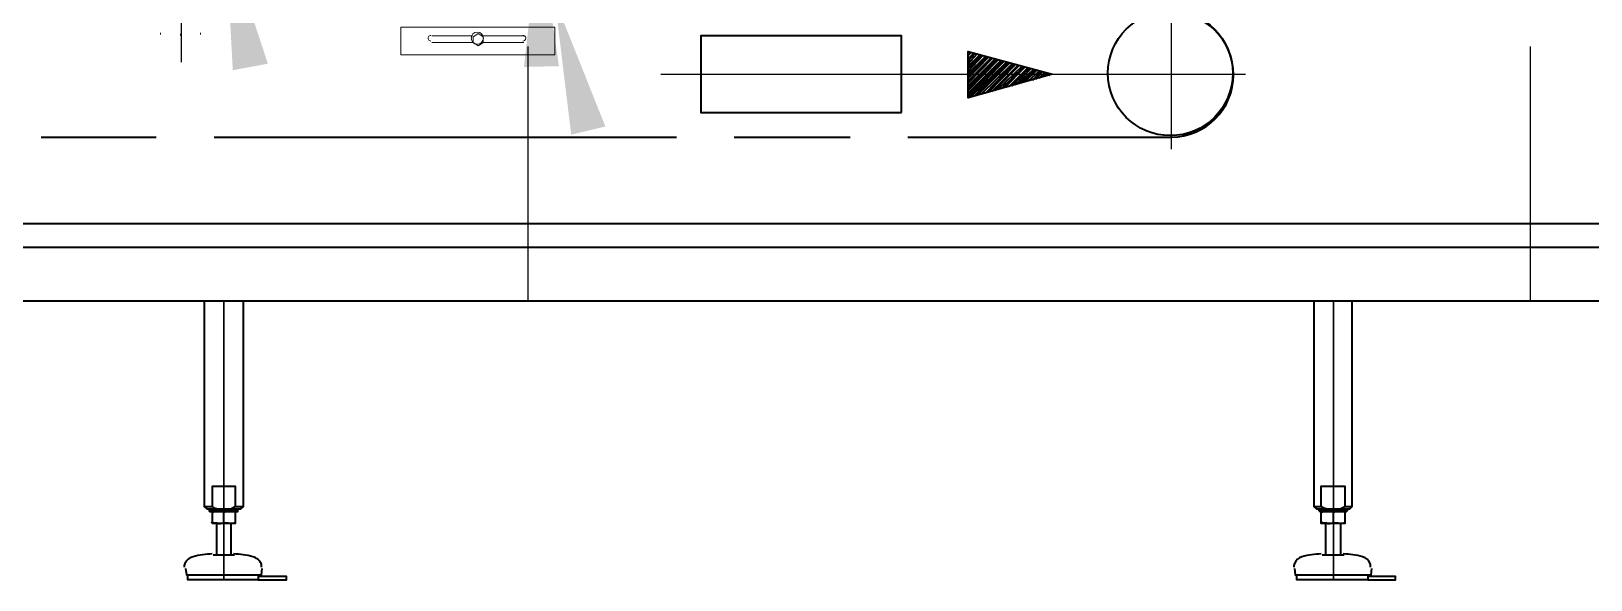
# Model space of a CAD drawing. Header units: millimetres. Extents: x 25096 to 30217, y 6541 to 10165.
# Drawn here: x 28472.3 to 28713.1, y 6863.4 to 6948.1 of the extents above; entities that cross this region are included whole.
import ezdxf

# ---------------------------------------------------------------- set-up
doc = ezdxf.new("R2010")
doc.units = ezdxf.units.MM
doc.layers.add('Equipment', color=123, linetype='Continuous')

# ---------------------------------------------------------------- blocks, each defined once
blk = doc.blocks.new('A$C970bf4b1')
at = {"layer": 'Equipment', "lineweight": 35}
for points in [[(-4429.1, 2118), (-4429.1, 362), (121.2, 362), (121.2, 2072.5)], [(-1907.9, 625.5), (-1907.9, 685.9), (-1798.8, 656.2), (-1907.9, 625.5), (-1861.3, 673.2)], [(-1907.9, 683.8), (-1905.8, 685.9)], [(-1907.9, 680.6), (-1903.6, 684.8)], [(-1907.9, 673.2), (-1898.3, 683.8)], [(-1907.9, 676.4), (-1900.5, 683.8)], [(-1907.9, 670), (-1896.2, 682.7)], [(-1907.9, 663.7), (-1890.9, 681.6)], [(-1907.9, 666.8), (-1893, 681.6)], [(-1907.9, 660.5), (-1888.8, 680.6)], [(-1907.9, 654.1), (-1883.5, 679.5)], [(-1907.9, 657.3), (-1885.6, 679.5)], [(-1907.9, 651), (-1881.4, 678.5)], [(-1907.9, 647.8), (-1878.2, 677.4)], [(-1907.9, 644.6), (-1876.1, 677.4)], [(-1907.9, 638.2), (-1870.8, 676.4)], [(-1907.9, 641.4), (-1872.9, 676.4)], [(-1907.9, 635.1), (-1868.7, 675.3)], [(-1907.9, 631.9), (-1865.5, 674.2)], [(-1907.9, 628.7), (-1863.4, 674.2)], [(-1903.6, 627.7), (-1858.1, 672.1)], [(-1899.4, 628.7), (-1856, 672.1)], [(-1895.2, 629.8), (-1853.9, 671.1)], [(-1890.9, 630.8), (-1850.7, 670)], [(-1885.6, 631.9), (-1848.6, 670)], [(-1881.4, 633), (-1846.5, 668.9)], [(-1877.2, 634), (-1843.3, 667.9)], [(-1872.9, 636.1), (-1841.2, 667.9)], [(-1868.7, 637.2), (-1838, 666.8)], [(-1864.5, 638.2), (-1835.9, 665.8)], [(-1860.2, 639.3), (-1833.8, 665.8)], [(-1854.9, 640.4), (-1830.6, 664.7)], [(-1850.7, 641.4), (-1828.5, 664.7)], [(-1846.5, 642.5), (-1826.4, 663.7)], [(-1842.2, 644.6), (-1823.2, 662.6)], [(-1838, 645.7), (-1821.1, 662.6)], [(-1833.8, 646.7), (-1819, 661.5)], [(-1829.5, 647.8), (-1815.8, 660.5)], [(-1824.2, 648.8), (-1813.7, 660.5)], [(-1820, 649.9), (-1811.5, 659.4)], [(-1815.8, 651), (-1808.4, 658.4)], [(-1811.5, 653.1), (-1806.3, 658.4)], [(-1807.3, 654.1), (-1803.1, 657.3)], [(-1803.1, 655.2), (-1801, 656.2)], [(-3111.3, 574.7), (-2962.1, 574.7)], [(-2886.9, 574.7), (-2286.8, 574.7)], [(-2211.6, 574.7), (-2061.3, 574.7)], [(-10834.9, 462.5), (-8700, 462.5), (-7784.4, 462.5), (-6565.1, 462.5), (-4429.1, 462.5), (121.2, 462.5)], [(-10834.9, 431.9), (-8700, 431.9), (-7784.4, 431.9), (-6565.1, 431.9), (-4429.1, 431.9), (121.2, 431.9)], [(-2899.6, 362), (-2899.6, 95.3), (-2896.5, 92.1), (-2883.8, 92.1), (-2886.9, 93.1), (-2889.1, 95.3)], [(-2874.2, 362), (-2874.2, 362)], [(-2864.7, 92.1), (-2852, 92.1), (-2848.8, 95.3), (-2848.8, 362)], [(-1459.1, 362), (-1459.1, 95.3), (-1455.9, 92.1), (-1443.2, 92.1), (-1446.4, 93.1), (-1449.6, 95.3)], [(-1433.7, 362), (-1433.7, 362)], [(-1425.2, 92.1), (-1412.5, 92.1), (-1409.3, 95.3), (-1409.3, 362)], [(-2899.6, 95.3), (-2889.1, 95.3), (-2889.1, 121.7), (-2859.4, 121.7), (-2859.4, 95.3), (-2848.8, 95.3)], [(-1459.1, 95.3), (-1449.6, 95.3), (-1449.6, 121.7), (-1418.9, 121.7), (-1418.9, 95.3), (-1409.3, 95.3)], [(-2893.3, 92.1), (-2893.3, 90), (-2892.2, 88.9), (-2856.2, 88.9), (-2856.2, 90), (-2856.2, 92.1)], [(-2893.3, 90), (-2856.2, 90)], [(-2881.6, 73), (-2889.1, 73), (-2889.1, 74.1), (-2889.1, 87.9), (-2885.9, 88.9), (-2881.6, 88.9)], [(-2889.1, 88.9), (-2889.1, 87.9)], [(-2883.8, 92.1), (-2864.7, 92.1), (-2859.4, 95.3)], [(-2859.4, 88.9), (-2859.4, 87.9), (-2859.4, 74.1), (-2862.6, 73), (-2866.8, 73), (-2881.6, 73), (-2878.5, 73), (-2874.2, 74.1), (-2874.2, 87.9), (-2871.1, 88.9), (-2866.8, 88.9)], [(-1452.7, 92.1), (-1452.7, 90), (-1451.7, 88.9), (-1416.7, 88.9), (-1415.7, 90), (-1415.7, 92.1)], [(-1452.7, 90), (-1415.7, 90)], [(-1442.1, 73), (-1449.6, 73), (-1449.6, 74.1), (-1449.6, 87.9), (-1445.3, 88.9), (-1442.1, 88.9)], [(-1449.6, 88.9), (-1449.6, 87.9)], [(-1443.2, 92.1), (-1425.2, 92.1), (-1418.9, 95.3)], [(-1418.9, 88.9), (-1418.9, 87.9), (-1418.9, 74.1), (-1423.1, 73), (-1426.3, 73), (-1442.1, 73), (-1437.9, 73), (-1433.7, 74.1), (-1433.7, 87.9), (-1430.5, 88.9), (-1426.3, 88.9)], [(-2883.8, 73), (-2883.8, 31.8)], [(-2859.4, 74.1), (-2859.4, 73), (-2866.8, 73)], [(-2864.7, 31.8), (-2864.7, 73)], [(-1444.3, 73), (-1444.3, 31.8)], [(-1418.9, 74.1), (-1418.9, 73), (-1426.3, 73)], [(-1424.2, 31.8), (-1424.2, 73)], [(-2860.5, 31.8), (-2888, 31.8)], [(-1419.9, 31.8), (-1448.5, 31.8)], [(-2924, 14.8), (-2922.9, 6.4), (-2825.5, 6.4), (-2824.5, 14.8)], [(-2829.8, 0), (-2807.6, 0), (-2792.7, 0), (-2792.7, 4.2), (-2807.6, 4.2), (-2829.8, 4.2), (-2829.8, 0), (-2920.8, 0), (-2920.8, 6.4)], [(-2827.7, 4.2), (-2827.7, 6.4)], [(-1484.5, 14.8), (-1483.4, 6.4), (-1385, 6.4), (-1383.9, 14.8)], [(-1389.2, 0), (-1367, 0), (-1353.2, 0), (-1353.2, 4.2), (-1367, 4.2), (-1389.2, 4.2), (-1389.2, 0), (-1481.3, 0), (-1481.3, 6.4)], [(-1387.1, 4.2), (-1387.1, 6.4)]]:
    blk.add_lwpolyline(points, dxfattribs=at)
at = {"layer": 'Equipment', "lineweight": 25}
for points in [[(-2929.3, 672.1), (-2929.3, 1240.5)], [(-1644.3, 752.6), (-1644.3, 558.9)], [(-2479.4, 692.2), (-2479.4, 362)], [(-1178.6, 692.2), (-1178.6, 362)], [(-2306.9, 656.2), (-1548, 656.2)], [(-2899.6, 362), (-2874.2, 362), (-2848.8, 362)], [(-2874.2, 0), (-2874.2, 362), (-2874.2, 0)], [(-2874.2, 362), (-2874.2, 0)], [(-1459.1, 362), (-1433.7, 362), (-1409.3, 362)], [(-1433.7, 0), (-1433.7, 362), (-1433.7, 0)], [(-1433.7, 362), (-1433.7, 0)]]:
    blk.add_lwpolyline(points, dxfattribs=at)
at = {"layer": 'Equipment', "lineweight": 35}
for points in [[(-1986.2, 574.7), (-1644.3, 574.7, 0.99708), (-1644.3, 736.7), (-2136.5, 736.7)], [(-2889.2, 33.6, 0.063626), (-2914.2, 30, 0.236851), (-2925, 21, 0.11896), (-2925.7, 16.4)], [(-2825.2, 16.4, 0.11896), (-2825.9, 21, 0.236851), (-2836.6, 30, 0.063626), (-2861.7, 33.6)], [(-1449.6, 33.6, 0.063626), (-1474.7, 30, 0.236851), (-1484.4, 21, 0.11896), (-1485.1, 16.4)], [(-1385.6, 16.4, 0.11896), (-1386.3, 21, 0.236851), (-1396, 30, 0.063626), (-1421.1, 33.6)]]:
    blk.add_lwpolyline(points, format="xyb", dxfattribs=at)
at = {"layer": 'Equipment', "lineweight": 20}
for points in [[(-2644.6, 717.6), (-2644.6, 683.8), (-2644.6, 681.6), (-2444.5, 681.6), (-2444.5, 683.8), (-2444.5, 712.3), (-2444.5, 717.6)], [(-2540.8, 707), (-2544, 709.2), (-2547.2, 707), (-2550.4, 704.9), (-2550.4, 701.8), (-2550.4, 697.5), (-2547.2, 695.4), (-2544, 693.3), (-2540.8, 695.4), (-2537.6, 697.5), (-2537.6, 701.8), (-2537.6, 704.9)]]:
    blk.add_lwpolyline(points, close=True, dxfattribs=at)
for points in [[(-2604.3, 706), (-2551.4, 706)], [(-2551.4, 697.5), (-2604.3, 697.5)], [(-2537.6, 706), (-2484.7, 706)], [(-2484.7, 697.5), (-2537.6, 697.5)]]:
    blk.add_lwpolyline(points, dxfattribs=at)
at = {"layer": 'Equipment', "lineweight": 35}
blk.add_lwpolyline([(-1994.7, 606.5), (-1994.7, 706), (-2255, 706), (-2255, 656.2), (-2255, 606.5)], close=True, dxfattribs=at)
blk.add_circle((-1645.5, 657.6), 81, dxfattribs=at)
at = {"layer": 'Equipment', "lineweight": 20}
blk.add_circle((-2545.2, 703.1), 7.94, dxfattribs=at)
at = {"layer": 'Equipment', "lineweight": 35}
for centre, radius, start, end in [((-2930.6, 955.6), 247.7, 263.8913, 264.1069), ((-2930.3, 955.6), 247.7, 275.8931, 276.1087), ((-2930.5, 963), 255.1, 269.8927, 270.1073), ((-2882.8, 68), 22.8, 70.2246, 89.5165), ((-2868, 68), 22.8, 70.2246, 89.5165), ((-1443.3, 68), 22.8, 70.2246, 89.5165), ((-1428.5, 68), 22.8, 70.2246, 89.5165), ((-2882.8, 96.6), 22.8, 250.2246, 269.5165), ((-2868, 96.6), 22.8, 250.2246, 269.5165), ((-1442.2, 96.6), 22.8, 250.2246, 269.5165), ((-1427.4, 96.6), 22.8, 250.2246, 269.5165)]:
    blk.add_arc(centre, radius, start, end, dxfattribs=at)
at = {"layer": 'Equipment', "lineweight": 20}
for centre, start, end in [((-2605.5, 703.1), 89.9999, 270.0001), ((-2485.9, 703.1), 269.9999, 90.0001)]:
    blk.add_arc(centre, 3.7, start, end, dxfattribs=at)
at = {"layer": 'Equipment', "transparency": 33554559}
for points in [[(-2862.6, 661.5), (-2817.1, 670), (-2872.1, 837.2)], [(-2484.7, 665.8), (-2439.2, 666.8), (-2464.6, 841.5)], [(-2423.3, 577.9), (-2378.9, 588.5), (-2444.5, 752.6)]]:
    blk.add_solid(points, dxfattribs=at)

msp = doc.modelspace()

# ---------------------------------------------------------------- block references
at = {"xscale": 0.1189320440123307, "yscale": 0.1189320440123307, "zscale": 0.1189320440123307}
msp.add_blockref('A$C970bf4b1', (28843.9, 6863.37), dxfattribs=at)

doc.saveas('drawing.dxf')
